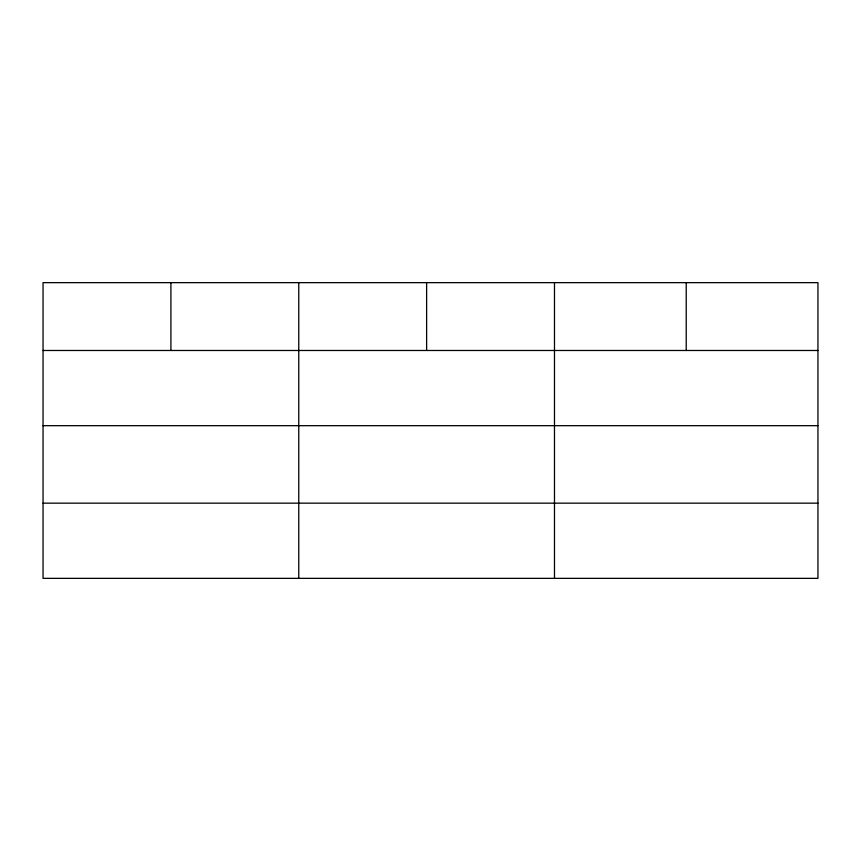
<?xml version="1.0" encoding="UTF-8"?>
<svg xmlns="http://www.w3.org/2000/svg" width="861" height="861" viewBox="0 0 861 861"><rect width="100%" height="100%" fill="white"/><g stroke="black" fill="none" stroke-linecap="round" stroke-linejoin="round"><path stroke-width="1.29" d="M817.95 425.678L817.95 282.645L43.05 282.645L43.05 578.355L817.95 578.355L817.95 425.678L43.05 425.678M43.05 350.481L817.95 350.481M43.05 503.158L817.95 503.158M686.217 282.645L686.217 350.481M554.484 282.645L554.484 578.355M426.625 282.645L426.625 350.481M298.767 282.645L298.767 578.355M170.909 282.645L170.909 350.481"/></g></svg>
